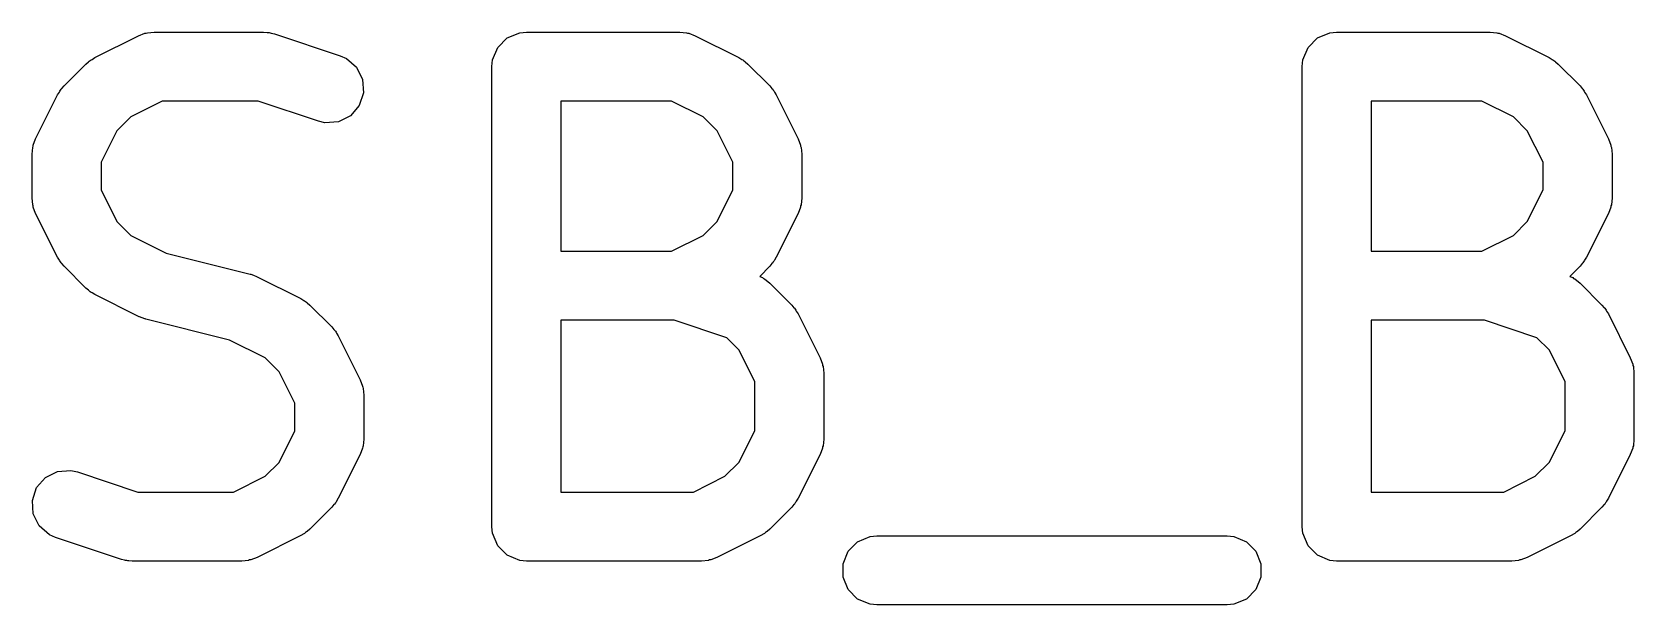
# Model space of a CAD drawing. Header units: inches. Extents: x 4.65 to 7.43, y -3.99 to -2.61.
# Drawn here: x 6.8061 to 6.9432, y -3.5916 to -3.5426 of the extents above; entities that cross this region are included whole.
import ezdxf

# ---------------------------------------------------------------- set-up
doc = ezdxf.new("R2010")
doc.units = ezdxf.units.IN
doc.header["$MEASUREMENT"] = 0
doc.layers.add('BLACK', color=250, linetype='CONTINUOUS')

msp = doc.modelspace()

# ---------------------------------------------------------------- linework, layer by layer
at = {"layer": 'BLACK', "linetype": 'CONTINUOUS'}
for p, q in [((6.81143, -3.54477), (6.81518, -3.5429)), ((6.81518, -3.5429), (6.81572, -3.54269)), ((6.81572, -3.54269), (6.81583, -3.54268)), ((6.81583, -3.54268), (6.81593, -3.54264)), ((6.81593, -3.54264), (6.8165, -3.54258)), ((6.8165, -3.54258), (6.82588, -3.54258)), ((6.82588, -3.54258), (6.82617, -3.54261)), ((6.82617, -3.54261), (6.82625, -3.54261)), ((6.82625, -3.54261), (6.82635, -3.54263)), ((6.82635, -3.54263), (6.82645, -3.54264)), ((6.82645, -3.54264), (6.82653, -3.54267)), ((6.82653, -3.54267), (6.82681, -3.54273)), ((6.82681, -3.54273), (6.83244, -3.54461)), ((6.84592, -3.5439), (6.84674, -3.54308)), ((6.84674, -3.54308), (6.8478, -3.54264)), ((6.8478, -3.54264), (6.84838, -3.54258)), ((6.84838, -3.54258), (6.8615, -3.54258)), ((6.8615, -3.54258), (6.86208, -3.54264)), ((6.86208, -3.54264), (6.86217, -3.54268)), ((6.86217, -3.54268), (6.86228, -3.54269)), ((6.86228, -3.54269), (6.86282, -3.5429)), ((6.86282, -3.5429), (6.86657, -3.54477)), ((6.91529, -3.5439), (6.9161, -3.54308)), ((6.9161, -3.54308), (6.91717, -3.54264)), ((6.91717, -3.54264), (6.91774, -3.54258)), ((6.91774, -3.54258), (6.93087, -3.54258)), ((6.93087, -3.54258), (6.93144, -3.54264)), ((6.93144, -3.54264), (6.93154, -3.54268)), ((6.93154, -3.54268), (6.93165, -3.54269)), ((6.93165, -3.54269), (6.93219, -3.5429)), ((6.93219, -3.5429), (6.93594, -3.54477)), ((6.81094, -3.54508), (6.81103, -3.54502)), ((6.81103, -3.54502), (6.81111, -3.54496)), ((6.81111, -3.54496), (6.81119, -3.54493)), ((6.81119, -3.54493), (6.81143, -3.54477)), ((6.83244, -3.54461), (6.83297, -3.54485)), ((6.83297, -3.54485), (6.83384, -3.5456)), ((6.84542, -3.54554), (6.84548, -3.54496)), ((6.84548, -3.54496), (6.84592, -3.5439)), ((6.86657, -3.54477), (6.86682, -3.54493)), ((6.86682, -3.54493), (6.86689, -3.54496)), ((6.86689, -3.54496), (6.86697, -3.54502)), ((6.86697, -3.54502), (6.86706, -3.54508)), ((6.91479, -3.54554), (6.91485, -3.54496)), ((6.91485, -3.54496), (6.91529, -3.5439)), ((6.93594, -3.54477), (6.93618, -3.54493)), ((6.93618, -3.54493), (6.93626, -3.54496)), ((6.93626, -3.54496), (6.93634, -3.54502)), ((6.93634, -3.54502), (6.93643, -3.54508)), ((6.80879, -3.5472), (6.81067, -3.54532)), ((6.81067, -3.54532), (6.81089, -3.54514)), ((6.81089, -3.54514), (6.81094, -3.54508)), ((6.83384, -3.5456), (6.83435, -3.54663)), ((6.84542, -3.58491), (6.84542, -3.54554)), ((6.86706, -3.54508), (6.86711, -3.54514)), ((6.86711, -3.54514), (6.86734, -3.54532)), ((6.86734, -3.54532), (6.86921, -3.5472)), ((6.91479, -3.58491), (6.91479, -3.54554)), ((6.93643, -3.54508), (6.93648, -3.54514)), ((6.93648, -3.54514), (6.9367, -3.54532)), ((6.9367, -3.54532), (6.93858, -3.5472)), ((6.80824, -3.54797), (6.8084, -3.54772)), ((6.8084, -3.54772), (6.80843, -3.54765)), ((6.80843, -3.54765), (6.80849, -3.54756)), ((6.80849, -3.54756), (6.80855, -3.54748)), ((6.80855, -3.54748), (6.80861, -3.54742)), ((6.80861, -3.54742), (6.80879, -3.5472)), ((6.83443, -3.54778), (6.83407, -3.54887)), ((6.83435, -3.54663), (6.83443, -3.54778)), ((6.86921, -3.5472), (6.8694, -3.54742)), ((6.8694, -3.54742), (6.86946, -3.54748)), ((6.86946, -3.54748), (6.86951, -3.54756)), ((6.86951, -3.54756), (6.86958, -3.54765)), ((6.86958, -3.54765), (6.86961, -3.54772)), ((6.86961, -3.54772), (6.86976, -3.54797)), ((6.93858, -3.5472), (6.93876, -3.54742)), ((6.93876, -3.54742), (6.93882, -3.54748)), ((6.93882, -3.54748), (6.93888, -3.54756)), ((6.93888, -3.54756), (6.93894, -3.54765)), ((6.93894, -3.54765), (6.93897, -3.54772)), ((6.93897, -3.54772), (6.93913, -3.54797)), ((6.80636, -3.55171), (6.80824, -3.54797)), ((6.8172, -3.54849), (6.8145, -3.54984)), ((6.8254, -3.54849), (6.8172, -3.54849)), ((6.83057, -3.55021), (6.8254, -3.54849)), ((6.83407, -3.54887), (6.83331, -3.54974)), ((6.8608, -3.54849), (6.85133, -3.54849)), ((6.85133, -3.54849), (6.85133, -3.56133)), ((6.8635, -3.54984), (6.8608, -3.54849)), ((6.86976, -3.54797), (6.87164, -3.55171)), ((6.93017, -3.54849), (6.92069, -3.54849)), ((6.92069, -3.54849), (6.92069, -3.56133)), ((6.93287, -3.54984), (6.93017, -3.54849)), ((6.93913, -3.54797), (6.94101, -3.55171)), ((6.8145, -3.54984), (6.81331, -3.55103)), ((6.83113, -3.55034), (6.83057, -3.55021)), ((6.83228, -3.55026), (6.83113, -3.55034)), ((6.83331, -3.54974), (6.83228, -3.55026)), ((6.8647, -3.55103), (6.8635, -3.54984)), ((6.93406, -3.55103), (6.93287, -3.54984)), ((6.80616, -3.55226), (6.80636, -3.55171)), ((6.81331, -3.55103), (6.81196, -3.55373)), ((6.86605, -3.55373), (6.8647, -3.55103)), ((6.87164, -3.55171), (6.87185, -3.55226)), ((6.93541, -3.55373), (6.93406, -3.55103)), ((6.94101, -3.55171), (6.94121, -3.55226)), ((6.80605, -3.55304), (6.80611, -3.55246)), ((6.80605, -3.55678), (6.80605, -3.55304)), ((6.80611, -3.55246), (6.80615, -3.55236)), ((6.80615, -3.55236), (6.80616, -3.55226)), ((6.87185, -3.55226), (6.87185, -3.55236)), ((6.87185, -3.55236), (6.87189, -3.55246)), ((6.87189, -3.55246), (6.87195, -3.55304)), ((6.87195, -3.55304), (6.87195, -3.55678)), ((6.94121, -3.55226), (6.94122, -3.55236)), ((6.94122, -3.55236), (6.94126, -3.55246)), ((6.94126, -3.55246), (6.94132, -3.55304)), ((6.94132, -3.55304), (6.94132, -3.55678)), ((6.81196, -3.55373), (6.81196, -3.55609)), ((6.86605, -3.55609), (6.86605, -3.55373)), ((6.93541, -3.55609), (6.93541, -3.55373)), ((6.80611, -3.55736), (6.80605, -3.55678)), ((6.80615, -3.55746), (6.80611, -3.55736)), ((6.81196, -3.55609), (6.81331, -3.55879)), ((6.8647, -3.55879), (6.86605, -3.55609)), ((6.87189, -3.55736), (6.87185, -3.55746)), ((6.87195, -3.55678), (6.87189, -3.55736)), ((6.93406, -3.55879), (6.93541, -3.55609)), ((6.94126, -3.55736), (6.94122, -3.55746)), ((6.94132, -3.55678), (6.94126, -3.55736)), ((6.80616, -3.55756), (6.80615, -3.55746)), ((6.80636, -3.55811), (6.80616, -3.55756)), ((6.80824, -3.56185), (6.80636, -3.55811)), ((6.87164, -3.55811), (6.86976, -3.56185)), ((6.87185, -3.55756), (6.87164, -3.55811)), ((6.87185, -3.55746), (6.87185, -3.55756)), ((6.94101, -3.55811), (6.93913, -3.56185)), ((6.94121, -3.55756), (6.94101, -3.55811)), ((6.94122, -3.55746), (6.94121, -3.55756)), ((6.81331, -3.55879), (6.8145, -3.55998)), ((6.8145, -3.55998), (6.81754, -3.5615)), ((6.8608, -3.56133), (6.8635, -3.55998)), ((6.8635, -3.55998), (6.8647, -3.55879)), ((6.93017, -3.56133), (6.93287, -3.55998)), ((6.93287, -3.55998), (6.93406, -3.55879)), ((6.81754, -3.5615), (6.82472, -3.56329)), ((6.85133, -3.56133), (6.8608, -3.56133)), ((6.92069, -3.56133), (6.93017, -3.56133)), ((6.8084, -3.5621), (6.80824, -3.56185)), ((6.80843, -3.56217), (6.8084, -3.5621)), ((6.80849, -3.56226), (6.80843, -3.56217)), ((6.80855, -3.56234), (6.80849, -3.56226)), ((6.80861, -3.5624), (6.80855, -3.56234)), ((6.80879, -3.56262), (6.80861, -3.5624)), ((6.81067, -3.5645), (6.80879, -3.56262)), ((6.86921, -3.56262), (6.86835, -3.56349)), ((6.8694, -3.5624), (6.86921, -3.56262)), ((6.86946, -3.56234), (6.8694, -3.5624)), ((6.86951, -3.56226), (6.86946, -3.56234)), ((6.86958, -3.56217), (6.86951, -3.56226)), ((6.86961, -3.5621), (6.86958, -3.56217)), ((6.86976, -3.56185), (6.86961, -3.5621)), ((6.93858, -3.56262), (6.93771, -3.56349)), ((6.93876, -3.5624), (6.93858, -3.56262)), ((6.93882, -3.56234), (6.93876, -3.5624)), ((6.93888, -3.56226), (6.93882, -3.56234)), ((6.93894, -3.56217), (6.93888, -3.56226)), ((6.93897, -3.5621), (6.93894, -3.56217)), ((6.93913, -3.56185), (6.93897, -3.5621)), ((6.82472, -3.56329), (6.82476, -3.56331)), ((6.82476, -3.56331), (6.82478, -3.56331)), ((6.82478, -3.56331), (6.82502, -3.5634)), ((6.82502, -3.5634), (6.82526, -3.56349)), ((6.82526, -3.56349), (6.82528, -3.5635)), ((6.82528, -3.5635), (6.82532, -3.56352)), ((6.82532, -3.56352), (6.82907, -3.56539)), ((6.86835, -3.56349), (6.86859, -3.56359)), ((6.86859, -3.56359), (6.86867, -3.56366)), ((6.86867, -3.56366), (6.86876, -3.5637)), ((6.86876, -3.5637), (6.86921, -3.56407)), ((6.86921, -3.56407), (6.87109, -3.56595)), ((6.93771, -3.56349), (6.93795, -3.56359)), ((6.93795, -3.56359), (6.93803, -3.56366)), ((6.93803, -3.56366), (6.93813, -3.5637)), ((6.93813, -3.5637), (6.93858, -3.56407)), ((6.93858, -3.56407), (6.94045, -3.56595)), ((6.81089, -3.56468), (6.81067, -3.5645)), ((6.81094, -3.56474), (6.81089, -3.56468)), ((6.81103, -3.5648), (6.81094, -3.56474)), ((6.81111, -3.56486), (6.81103, -3.5648)), ((6.81119, -3.56489), (6.81111, -3.56486)), ((6.81143, -3.56505), (6.81119, -3.56489)), ((6.81518, -3.56692), (6.81143, -3.56505)), ((6.82907, -3.56539), (6.82932, -3.56555)), ((6.82932, -3.56555), (6.82939, -3.56558)), ((6.82939, -3.56558), (6.82947, -3.56564)), ((6.81523, -3.56694), (6.81518, -3.56692)), ((6.81524, -3.56695), (6.81523, -3.56694)), ((6.81548, -3.56704), (6.81524, -3.56695)), ((6.82947, -3.56564), (6.82956, -3.5657)), ((6.82956, -3.5657), (6.82961, -3.56576)), ((6.82961, -3.56576), (6.82984, -3.56595)), ((6.82984, -3.56595), (6.83172, -3.56782)), ((6.87109, -3.56595), (6.87127, -3.56617)), ((6.87127, -3.56617), (6.87133, -3.56622)), ((6.87133, -3.56622), (6.87139, -3.56631)), ((6.87139, -3.56631), (6.87145, -3.56639)), ((6.87145, -3.56639), (6.87148, -3.56646)), ((6.87148, -3.56646), (6.87164, -3.56671)), ((6.87164, -3.56671), (6.87351, -3.57046)), ((6.94045, -3.56595), (6.94064, -3.56617)), ((6.94064, -3.56617), (6.9407, -3.56622)), ((6.9407, -3.56622), (6.94075, -3.56631)), ((6.94075, -3.56631), (6.94082, -3.56639)), ((6.94082, -3.56639), (6.94085, -3.56646)), ((6.94085, -3.56646), (6.94101, -3.56671)), ((6.94101, -3.56671), (6.94288, -3.57046)), ((6.81572, -3.56713), (6.81548, -3.56704)), ((6.81575, -3.56713), (6.81572, -3.56713)), ((6.81579, -3.56715), (6.81575, -3.56713)), ((6.82297, -3.56894), (6.81579, -3.56715)), ((6.83172, -3.56782), (6.8319, -3.56805)), ((6.8319, -3.56805), (6.83196, -3.5681)), ((6.83196, -3.5681), (6.83202, -3.56819)), ((6.83202, -3.56819), (6.83208, -3.56827)), ((6.83208, -3.56827), (6.83211, -3.56834)), ((6.83211, -3.56834), (6.83227, -3.56859)), ((6.86102, -3.56724), (6.85133, -3.56724)), ((6.85133, -3.56724), (6.85133, -3.58195)), ((6.86553, -3.56874), (6.86102, -3.56724)), ((6.93039, -3.56724), (6.92069, -3.56724)), ((6.92069, -3.56724), (6.92069, -3.58195)), ((6.93489, -3.56874), (6.93039, -3.56724)), ((6.826, -3.57046), (6.82297, -3.56894)), ((6.83227, -3.56859), (6.83414, -3.57234)), ((6.86657, -3.56978), (6.86553, -3.56874)), ((6.93594, -3.56978), (6.93489, -3.56874)), ((6.8272, -3.57166), (6.826, -3.57046)), ((6.86792, -3.57248), (6.86657, -3.56978)), ((6.87351, -3.57046), (6.87372, -3.571)), ((6.87372, -3.571), (6.87373, -3.57111)), ((6.93729, -3.57248), (6.93594, -3.56978)), ((6.94288, -3.57046), (6.94309, -3.571)), ((6.94309, -3.571), (6.94309, -3.57111)), ((6.82855, -3.57435), (6.8272, -3.57166)), ((6.83414, -3.57234), (6.83435, -3.57288)), ((6.87373, -3.57111), (6.87377, -3.57121)), ((6.87377, -3.57121), (6.87383, -3.57178)), ((6.87383, -3.57178), (6.87383, -3.57741)), ((6.94309, -3.57111), (6.94314, -3.57121)), ((6.94314, -3.57121), (6.94319, -3.57178)), ((6.94319, -3.57178), (6.94319, -3.57741)), ((6.83435, -3.57288), (6.83436, -3.57298)), ((6.83436, -3.57298), (6.8344, -3.57308)), ((6.8344, -3.57308), (6.83446, -3.57366)), ((6.83446, -3.57366), (6.83446, -3.57741)), ((6.86792, -3.57671), (6.86792, -3.57248)), ((6.93729, -3.57671), (6.93729, -3.57248)), ((6.82855, -3.57671), (6.82855, -3.57435)), ((6.8272, -3.57941), (6.82855, -3.57671)), ((6.83446, -3.57741), (6.8344, -3.57798)), ((6.86657, -3.57941), (6.86792, -3.57671)), ((6.87383, -3.57741), (6.87377, -3.57798)), ((6.93594, -3.57941), (6.93729, -3.57671)), ((6.94319, -3.57741), (6.94314, -3.57798)), ((6.83414, -3.57873), (6.83227, -3.58248)), ((6.83435, -3.57819), (6.83414, -3.57873)), ((6.83436, -3.57808), (6.83435, -3.57819)), ((6.8344, -3.57798), (6.83436, -3.57808)), ((6.87351, -3.57873), (6.87164, -3.58248)), ((6.87372, -3.57819), (6.87351, -3.57873)), ((6.87373, -3.57808), (6.87372, -3.57819)), ((6.87377, -3.57798), (6.87373, -3.57808)), ((6.94288, -3.57873), (6.94101, -3.58248)), ((6.94309, -3.57819), (6.94288, -3.57873)), ((6.94314, -3.57798), (6.94309, -3.57808)), ((6.94309, -3.57808), (6.94309, -3.57819)), ((6.80644, -3.58157), (6.8072, -3.5807)), ((6.8072, -3.5807), (6.80823, -3.58018)), ((6.80823, -3.58018), (6.80937, -3.5801)), ((6.80937, -3.5801), (6.80994, -3.58023)), ((6.80994, -3.58023), (6.81511, -3.58195)), ((6.82331, -3.58195), (6.826, -3.5806)), ((6.826, -3.5806), (6.8272, -3.57941)), ((6.86268, -3.58195), (6.86537, -3.5806)), ((6.86537, -3.5806), (6.86657, -3.57941)), ((6.93204, -3.58195), (6.93474, -3.5806)), ((6.93474, -3.5806), (6.93594, -3.57941)), ((6.80608, -3.58266), (6.80644, -3.58157)), ((6.81511, -3.58195), (6.82331, -3.58195)), ((6.85133, -3.58195), (6.86268, -3.58195)), ((6.92069, -3.58195), (6.93204, -3.58195)), ((6.80616, -3.58381), (6.80608, -3.58266)), ((6.83172, -3.58324), (6.82984, -3.58512)), ((6.8319, -3.58302), (6.83172, -3.58324)), ((6.83196, -3.58297), (6.8319, -3.58302)), ((6.83202, -3.58288), (6.83196, -3.58297)), ((6.83208, -3.5828), (6.83202, -3.58288)), ((6.83211, -3.58273), (6.83208, -3.5828)), ((6.83227, -3.58248), (6.83211, -3.58273)), ((6.87109, -3.58324), (6.86921, -3.58512)), ((6.87127, -3.58302), (6.87109, -3.58324)), ((6.87133, -3.58297), (6.87127, -3.58302)), ((6.87139, -3.58288), (6.87133, -3.58297)), ((6.87145, -3.5828), (6.87139, -3.58288)), ((6.87148, -3.58273), (6.87145, -3.5828)), ((6.87164, -3.58248), (6.87148, -3.58273)), ((6.94045, -3.58324), (6.93858, -3.58512)), ((6.94064, -3.58302), (6.94045, -3.58324)), ((6.9407, -3.58297), (6.94064, -3.58302)), ((6.94075, -3.58288), (6.9407, -3.58297)), ((6.94082, -3.5828), (6.94075, -3.58288)), ((6.94085, -3.58273), (6.94082, -3.5828)), ((6.94101, -3.58248), (6.94085, -3.58273)), ((6.80667, -3.58484), (6.80616, -3.58381)), ((6.80754, -3.5856), (6.80667, -3.58484)), ((6.80807, -3.58583), (6.80754, -3.5856)), ((6.8137, -3.58771), (6.80807, -3.58583)), ((6.82907, -3.58567), (6.82532, -3.58755)), ((6.82932, -3.58552), (6.82907, -3.58567)), ((6.82939, -3.58549), (6.82932, -3.58552)), ((6.82947, -3.58542), (6.82939, -3.58549)), ((6.82956, -3.58536), (6.82947, -3.58542)), ((6.82961, -3.58531), (6.82956, -3.58536)), ((6.82984, -3.58512), (6.82961, -3.58531)), ((6.84548, -3.58548), (6.84542, -3.58491)), ((6.84592, -3.58655), (6.84548, -3.58548)), ((6.86844, -3.58567), (6.86469, -3.58755)), ((6.86869, -3.58552), (6.86844, -3.58567)), ((6.86876, -3.58549), (6.86869, -3.58552)), ((6.86884, -3.58542), (6.86876, -3.58549)), ((6.86893, -3.58536), (6.86884, -3.58542)), ((6.86898, -3.58531), (6.86893, -3.58536)), ((6.86921, -3.58512), (6.86898, -3.58531)), ((6.87673, -3.5862), (6.8778, -3.58576)), ((6.8778, -3.58576), (6.87837, -3.5857)), ((6.87837, -3.5857), (6.90837, -3.5857)), ((6.90837, -3.5857), (6.90894, -3.58576)), ((6.90894, -3.58576), (6.91001, -3.5862)), ((6.91485, -3.58548), (6.91479, -3.58491)), ((6.91529, -3.58655), (6.91485, -3.58548)), ((6.93781, -3.58567), (6.93406, -3.58755)), ((6.93806, -3.58552), (6.93781, -3.58567)), ((6.93813, -3.58549), (6.93806, -3.58552)), ((6.93821, -3.58542), (6.93813, -3.58549)), ((6.9383, -3.58536), (6.93821, -3.58542)), ((6.93835, -3.58531), (6.9383, -3.58536)), ((6.93858, -3.58512), (6.93835, -3.58531)), ((6.82532, -3.58755), (6.82478, -3.58775)), ((6.84674, -3.58736), (6.84592, -3.58655)), ((6.8478, -3.5878), (6.84674, -3.58736)), ((6.86469, -3.58755), (6.86415, -3.58775)), ((6.87548, -3.58808), (6.87592, -3.58702)), ((6.87592, -3.58702), (6.87673, -3.5862)), ((6.91001, -3.5862), (6.91082, -3.58702)), ((6.91082, -3.58702), (6.91126, -3.58808)), ((6.9161, -3.58736), (6.91529, -3.58655)), ((6.91717, -3.5878), (6.9161, -3.58736)), ((6.93406, -3.58755), (6.93352, -3.58775)), ((6.81398, -3.58777), (6.8137, -3.58771)), ((6.81405, -3.5878), (6.81398, -3.58777)), ((6.81416, -3.58781), (6.81405, -3.5878)), ((6.81426, -3.58784), (6.81416, -3.58781)), ((6.81434, -3.58783), (6.81426, -3.58784)), ((6.81463, -3.58786), (6.81434, -3.58783)), ((6.824, -3.58786), (6.81463, -3.58786)), ((6.82458, -3.5878), (6.824, -3.58786)), ((6.82468, -3.58776), (6.82458, -3.5878)), ((6.82478, -3.58775), (6.82468, -3.58776)), ((6.84838, -3.58786), (6.8478, -3.5878)), ((6.86337, -3.58786), (6.84838, -3.58786)), ((6.86395, -3.5878), (6.86337, -3.58786)), ((6.86405, -3.58776), (6.86395, -3.5878)), ((6.86415, -3.58775), (6.86405, -3.58776)), ((6.87548, -3.58923), (6.87548, -3.58808)), ((6.91126, -3.58808), (6.91126, -3.58923)), ((6.91774, -3.58786), (6.91717, -3.5878)), ((6.93274, -3.58786), (6.91774, -3.58786)), ((6.93332, -3.5878), (6.93274, -3.58786)), ((6.93341, -3.58776), (6.93332, -3.5878)), ((6.93352, -3.58775), (6.93341, -3.58776)), ((6.87592, -3.5903), (6.87548, -3.58923)), ((6.87673, -3.59111), (6.87592, -3.5903)), ((6.91082, -3.5903), (6.91001, -3.59111)), ((6.91126, -3.58923), (6.91082, -3.5903)), ((6.8778, -3.59155), (6.87673, -3.59111)), ((6.87837, -3.59161), (6.8778, -3.59155)), ((6.90837, -3.59161), (6.87837, -3.59161)), ((6.90894, -3.59155), (6.90837, -3.59161)), ((6.91001, -3.59111), (6.90894, -3.59155))]:
    msp.add_line(p, q, dxfattribs=at)

doc.saveas('drawing.dxf')
